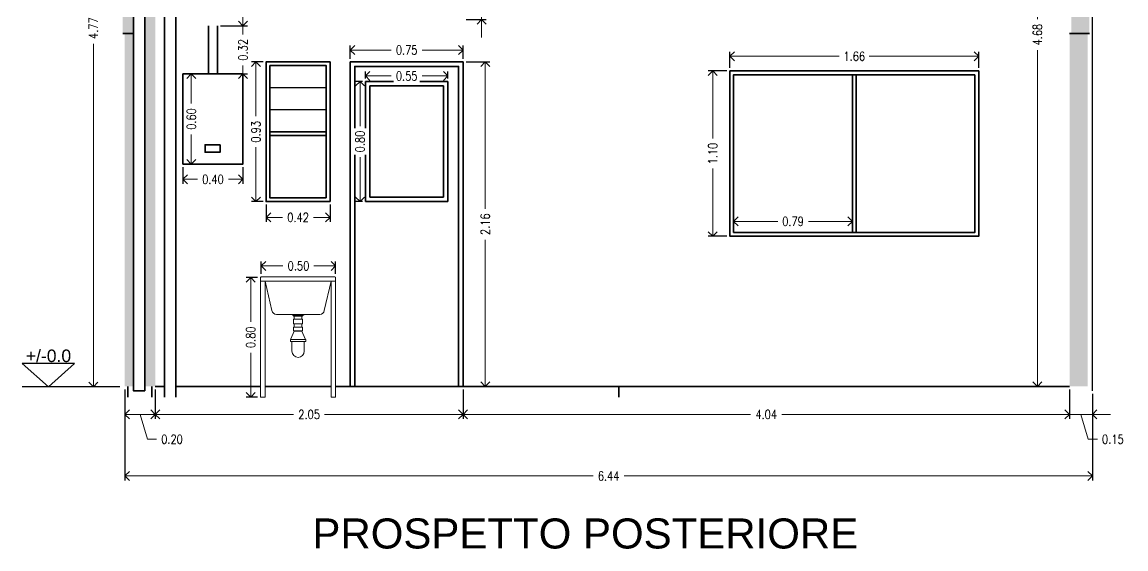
# Model space of a CAD drawing. Header units: inches. Extents: x -102.5 to -49.9, y 36.2 to 69.9.
# Drawn here: x -76.39 to -69.05, y 36.16 to 39.67 of the extents above; entities that cross this region are included whole.
import ezdxf

# ---------------------------------------------------------------- set-up
doc = ezdxf.new("R2010")
doc.units = ezdxf.units.IN
doc.header["$MEASUREMENT"] = 0
doc.layers.get('DEFPOINTS').update_dxf_attribs({"color": 210})
for name, color, linetype, lineweight in [('A-ANNO-DIMS', 3, 'Continuous', 18), ('A-ELEV-MBE1', 7, 'Continuous', 35), ('A-ELEV-MBE2', 4, 'Continuous', 25), ('A-ELEV-PATT', 8, 'Continuous', 18), ('A-FURN', 8, 'Continuous', 18), ('arredi', 7, 'Continuous', 20)]:
    doc.layers.add(name, color=color, linetype=linetype, lineweight=lineweight)
doc.styles.add('E-ROMANS', font='romans.shx', dxfattribs={"width": 0.8})
doc.styles.get("Standard").update_dxf_attribs({"font": 'Arial.ttf'})
doc.dimstyles.new('Fabio1', dxfattribs={"dimscale": 0.001, "dimtxt": 60, "dimasz": 60, "dimexe": 30, "dimexo": 20, "dimgap": 30, "dimtad": 0, "dimzin": 0, "dimdsep": 46, "dimtxsty": 'E-ROMANS', "dimblk": 'OPEN90', "dimcen": 90, "dimclrd": 3, "dimclre": 3, "dimclrt": 3, "dimadec": 0, "dimazin": 0, "dimtfac": 1, "dimtmove": 1, "dimatfit": 3, "dimldrblk": 'OPEN90', "dimfxl": 1, "dimtfill": 1, "dimtolj": 1, "dimtzin": 0, "dimlwd": -1, "dimarcsym": 0})

# ---------------------------------------------------------------- blocks, each defined once
blk = doc.blocks.new('_Open90')
at = {"color": 0, "linetype": 'ByBlock', "lineweight": -2}
for p, q in [((0, 0), (-1, 0)), ((-0.5, 0.5), (0, 0)), ((0, 0), (-0.5, -0.5))]:
    blk.add_line(p, q, dxfattribs=at)
blk = doc.blocks.new('*D1347')
at = {"layer": 'A-ANNO-DIMS', "color": 3, "lineweight": -2, "transparency": 16777216}
for p, q in [((-74.2103, 39.4253), (-74.2103, 39.514)), ((-73.4603, 39.4253), (-73.4603, 39.514))]:
    blk.add_line(p, q, dxfattribs=at)
at = {"layer": 'A-ANNO-DIMS', "color": 3, "transparency": 16777216}
for p, q in [((-74.1503, 39.484), (-73.9384, 39.484)), ((-73.5203, 39.484), (-73.7322, 39.484))]:
    blk.add_line(p, q, dxfattribs=at)
at = {"layer": 'DEFPOINTS', "color": 0, "transparency": 16777216}
for p in [(-73.4603, 39.484), (-74.2103, 39.4053), (-73.4603, 39.4053)]:
    blk.add_point(p, dxfattribs=at)
at = {"layer": 'A-ANNO-DIMS', "color": 3, "transparency": 16777216, "xscale": 0.06, "yscale": 0.06, "zscale": 0.06, "rotation": 180}
blk.add_blockref('_Open90', (-74.2103, 39.484), dxfattribs=at)
at = {"layer": 'A-ANNO-DIMS', "color": 3, "transparency": 16777216, "xscale": 0.06, "yscale": 0.06, "zscale": 0.06}
blk.add_blockref('_Open90', (-73.4603, 39.484), dxfattribs=at)
at = {"layer": 'A-ANNO-DIMS', "color": 3, "transparency": 16777216, "insert": (-73.8353, 39.484), "char_height": 0.06, "attachment_point": 5, "style": 'E-ROMANS', "bg_fill": 3, "box_fill_scale": 1.25, "bg_fill_color": 256, "bg_fill_true_color": 13158600, "bg_fill_transparency": 0}
blk.add_mtext('\\A1;0.75', dxfattribs=at)
blk = doc.blocks.new('*D1348')
at = {"layer": 'A-ANNO-DIMS', "color": 3, "lineweight": -2, "transparency": 16777216}
for p, q in [((-73.4403, 39.4053), (-73.2828, 39.4053)), ((-73.4403, 37.2453), (-73.2828, 37.2453))]:
    blk.add_line(p, q, dxfattribs=at)
at = {"layer": 'A-ANNO-DIMS', "color": 3, "transparency": 16777216}
for p, q in [((-73.3128, 39.3453), (-73.3128, 38.4285)), ((-73.3128, 37.3053), (-73.3128, 38.2222))]:
    blk.add_line(p, q, dxfattribs=at)
at = {"layer": 'DEFPOINTS', "color": 0, "transparency": 16777216}
for p in [(-73.4603, 39.4053), (-73.4603, 37.2453), (-73.3128, 37.2453)]:
    blk.add_point(p, dxfattribs=at)
at = {"layer": 'A-ANNO-DIMS', "color": 3, "transparency": 16777216, "xscale": 0.06, "yscale": 0.06, "zscale": 0.06}
for p, rotation in [((-73.3128, 39.4053), 90), ((-73.3128, 37.2453), 270)]:
    blk.add_blockref('_Open90', p, dxfattribs=dict(at, rotation=rotation))
at = {"layer": 'A-ANNO-DIMS', "color": 3, "transparency": 16777216, "insert": (-73.3128, 38.3253), "char_height": 0.06, "attachment_point": 5, "rotation": 90, "style": 'E-ROMANS', "bg_fill": 3, "box_fill_scale": 1.25, "bg_fill_color": 256, "bg_fill_true_color": 13158600, "bg_fill_transparency": 0}
blk.add_mtext('\\A1;2.16', dxfattribs=at)
blk = doc.blocks.new('*D1349')
at = {"layer": 'A-ANNO-DIMS', "color": 3, "lineweight": -2, "transparency": 16777216}
for p, q in [((-74.1103, 39.2953), (-74.1103, 39.3418)), ((-73.5603, 39.2953), (-73.5603, 39.3418))]:
    blk.add_line(p, q, dxfattribs=at)
at = {"layer": 'A-ANNO-DIMS', "color": 3, "transparency": 16777216}
for p, q in [((-74.0503, 39.3118), (-73.9384, 39.3118)), ((-73.6203, 39.3118), (-73.7322, 39.3118))]:
    blk.add_line(p, q, dxfattribs=at)
at = {"layer": 'DEFPOINTS', "color": 0, "transparency": 16777216}
for p in [(-73.5603, 39.3118), (-74.1103, 39.2753), (-73.5603, 39.2753)]:
    blk.add_point(p, dxfattribs=at)
at = {"layer": 'A-ANNO-DIMS', "color": 3, "transparency": 16777216, "xscale": 0.06, "yscale": 0.06, "zscale": 0.06, "rotation": 180}
blk.add_blockref('_Open90', (-74.1103, 39.3118), dxfattribs=at)
at = {"layer": 'A-ANNO-DIMS', "color": 3, "transparency": 16777216, "xscale": 0.06, "yscale": 0.06, "zscale": 0.06}
blk.add_blockref('_Open90', (-73.5603, 39.3118), dxfattribs=at)
at = {"layer": 'A-ANNO-DIMS', "color": 3, "transparency": 16777216, "insert": (-73.8353, 39.3118), "char_height": 0.06, "attachment_point": 5, "style": 'E-ROMANS', "bg_fill": 3, "box_fill_scale": 1.25, "bg_fill_color": 256, "bg_fill_true_color": 13158600, "bg_fill_transparency": 0}
blk.add_mtext('\\A1;0.55', dxfattribs=at)
blk = doc.blocks.new('*D1335')
at = {"layer": 'A-ANNO-DIMS', "color": 3, "lineweight": -2, "transparency": 16777216}
for p, q in [((-74.1303, 39.2753), (-74.1757, 39.2753)), ((-74.1303, 38.4753), (-74.1757, 38.4753))]:
    blk.add_line(p, q, dxfattribs=at)
at = {"layer": 'A-ANNO-DIMS', "color": 3, "transparency": 16777216}
for p, q in [((-74.1457, 39.2153), (-74.1457, 38.9785)), ((-74.1457, 38.5353), (-74.1457, 38.7722))]:
    blk.add_line(p, q, dxfattribs=at)
at = {"layer": 'DEFPOINTS', "color": 0, "transparency": 16777216}
for p in [(-74.1103, 39.2753), (-74.1457, 38.4753), (-74.1103, 38.4753)]:
    blk.add_point(p, dxfattribs=at)
at = {"layer": 'A-ANNO-DIMS', "color": 3, "transparency": 16777216, "xscale": 0.06, "yscale": 0.06, "zscale": 0.06}
for p, rotation in [((-74.1457, 39.2753), 90), ((-74.1457, 38.4753), 270)]:
    blk.add_blockref('_Open90', p, dxfattribs=dict(at, rotation=rotation))
at = {"layer": 'A-ANNO-DIMS', "color": 3, "transparency": 16777216, "insert": (-74.1457, 38.8753), "char_height": 0.06, "attachment_point": 5, "rotation": 90, "style": 'E-ROMANS', "bg_fill": 3, "box_fill_scale": 1.25, "bg_fill_color": 256, "bg_fill_true_color": 13158600, "bg_fill_transparency": 0}
blk.add_mtext('\\A1;0.80', dxfattribs=at)
blk = doc.blocks.new('*D1336')
at = {"layer": 'A-ANNO-DIMS', "color": 3, "lineweight": -2, "transparency": 16777216}
for p, q in [((-74.7903, 39.4053), (-74.869, 39.4053)), ((-74.7903, 38.4753), (-74.869, 38.4753))]:
    blk.add_line(p, q, dxfattribs=at)
at = {"layer": 'A-ANNO-DIMS', "color": 3, "transparency": 16777216}
for p, q in [((-74.839, 39.3453), (-74.839, 39.0435)), ((-74.839, 38.5353), (-74.839, 38.8372))]:
    blk.add_line(p, q, dxfattribs=at)
at = {"layer": 'DEFPOINTS', "color": 0, "transparency": 16777216}
for p in [(-74.7703, 39.4053), (-74.839, 38.4753), (-74.7703, 38.4753)]:
    blk.add_point(p, dxfattribs=at)
at = {"layer": 'A-ANNO-DIMS', "color": 3, "transparency": 16777216, "xscale": 0.06, "yscale": 0.06, "zscale": 0.06}
for p, rotation in [((-74.839, 39.4053), 90), ((-74.839, 38.4753), 270)]:
    blk.add_blockref('_Open90', p, dxfattribs=dict(at, rotation=rotation))
at = {"layer": 'A-ANNO-DIMS', "color": 3, "transparency": 16777216, "insert": (-74.839, 38.9403), "char_height": 0.06, "attachment_point": 5, "rotation": 90, "style": 'E-ROMANS', "bg_fill": 3, "box_fill_scale": 1.25, "bg_fill_color": 256, "bg_fill_true_color": 13158600, "bg_fill_transparency": 0}
blk.add_mtext('\\A1;0.93', dxfattribs=at)
blk = doc.blocks.new('*D1337')
at = {"layer": 'A-ANNO-DIMS', "color": 3, "lineweight": -2, "transparency": 16777216}
for p, q in [((-74.7703, 38.4553), (-74.7703, 38.3402)), ((-74.3453, 38.4553), (-74.3453, 38.3402))]:
    blk.add_line(p, q, dxfattribs=at)
at = {"layer": 'A-ANNO-DIMS', "color": 3, "transparency": 16777216}
for p, q in [((-74.7103, 38.3702), (-74.6609, 38.3702)), ((-74.4053, 38.3702), (-74.4547, 38.3702))]:
    blk.add_line(p, q, dxfattribs=at)
at = {"layer": 'DEFPOINTS', "color": 0, "transparency": 16777216}
for p in [(-74.7703, 38.4753), (-74.3453, 38.4753), (-74.3453, 38.3702)]:
    blk.add_point(p, dxfattribs=at)
at = {"layer": 'A-ANNO-DIMS', "color": 3, "transparency": 16777216, "xscale": 0.06, "yscale": 0.06, "zscale": 0.06, "rotation": 180}
blk.add_blockref('_Open90', (-74.7703, 38.3702), dxfattribs=at)
at = {"layer": 'A-ANNO-DIMS', "color": 3, "transparency": 16777216, "xscale": 0.06, "yscale": 0.06, "zscale": 0.06}
blk.add_blockref('_Open90', (-74.3453, 38.3702), dxfattribs=at)
at = {"layer": 'A-ANNO-DIMS', "color": 3, "transparency": 16777216, "insert": (-74.5578, 38.3702), "char_height": 0.06, "attachment_point": 5, "style": 'E-ROMANS', "bg_fill": 3, "box_fill_scale": 1.25, "bg_fill_color": 256, "bg_fill_true_color": 13158600, "bg_fill_transparency": 0}
blk.add_mtext('\\A1;0.42', dxfattribs=at)
blk = doc.blocks.new('*D1338')
at = {"layer": 'A-ANNO-DIMS', "color": 3, "lineweight": -2, "transparency": 16777216}
for p, q in [((-74.8028, 37.9953), (-74.8028, 38.0782)), ((-74.3078, 37.9953), (-74.3078, 38.0782))]:
    blk.add_line(p, q, dxfattribs=at)
at = {"layer": 'A-ANNO-DIMS', "color": 3, "transparency": 16777216}
for p, q in [((-74.7428, 38.0482), (-74.6584, 38.0482)), ((-74.3678, 38.0482), (-74.4522, 38.0482))]:
    blk.add_line(p, q, dxfattribs=at)
at = {"layer": 'DEFPOINTS', "color": 0, "transparency": 16777216}
for p in [(-74.3078, 38.0482), (-74.8028, 37.9753), (-74.3078, 37.9753)]:
    blk.add_point(p, dxfattribs=at)
at = {"layer": 'A-ANNO-DIMS', "color": 3, "transparency": 16777216, "xscale": 0.06, "yscale": 0.06, "zscale": 0.06, "rotation": 180}
blk.add_blockref('_Open90', (-74.8028, 38.0482), dxfattribs=at)
at = {"layer": 'A-ANNO-DIMS', "color": 3, "transparency": 16777216, "xscale": 0.06, "yscale": 0.06, "zscale": 0.06}
blk.add_blockref('_Open90', (-74.3078, 38.0482), dxfattribs=at)
at = {"layer": 'A-ANNO-DIMS', "color": 3, "transparency": 16777216, "insert": (-74.5553, 38.0482), "char_height": 0.06, "attachment_point": 5, "style": 'E-ROMANS', "bg_fill": 3, "box_fill_scale": 1.25, "bg_fill_color": 256, "bg_fill_true_color": 13158600, "bg_fill_transparency": 0}
blk.add_mtext('\\A1;0.50', dxfattribs=at)
blk = doc.blocks.new('*D1339')
at = {"layer": 'A-ANNO-DIMS', "color": 3, "lineweight": -2, "transparency": 16777216}
for p, q in [((-74.8278, 37.9703), (-74.9032, 37.9703)), ((-74.8278, 37.1753), (-74.9032, 37.1753))]:
    blk.add_line(p, q, dxfattribs=at)
at = {"layer": 'A-ANNO-DIMS', "color": 3, "transparency": 16777216}
for p, q in [((-74.8732, 37.9103), (-74.8732, 37.676)), ((-74.8732, 37.2353), (-74.8732, 37.4697))]:
    blk.add_line(p, q, dxfattribs=at)
at = {"layer": 'DEFPOINTS', "color": 0, "transparency": 16777216}
for p in [(-74.8078, 37.9703), (-74.8732, 37.1753), (-74.8078, 37.1753)]:
    blk.add_point(p, dxfattribs=at)
at = {"layer": 'A-ANNO-DIMS', "color": 3, "transparency": 16777216, "xscale": 0.06, "yscale": 0.06, "zscale": 0.06}
for p, rotation in [((-74.8732, 37.9703), 90), ((-74.8732, 37.1753), 270)]:
    blk.add_blockref('_Open90', p, dxfattribs=dict(at, rotation=rotation))
at = {"layer": 'A-ANNO-DIMS', "color": 3, "transparency": 16777216, "insert": (-74.8732, 37.5728), "char_height": 0.06, "attachment_point": 5, "rotation": 90, "style": 'E-ROMANS', "bg_fill": 3, "box_fill_scale": 1.25, "bg_fill_color": 256, "bg_fill_true_color": 13158600, "bg_fill_transparency": 0}
blk.add_mtext('\\A1;0.80', dxfattribs=at)
blk = doc.blocks.new('*D1340')
at = {"layer": 'A-ANNO-DIMS', "color": 3, "lineweight": -2, "transparency": 16777216}
for p, q in [((-75.3245, 38.7053), (-75.3245, 38.5939)), ((-74.9245, 38.7053), (-74.9245, 38.5939))]:
    blk.add_line(p, q, dxfattribs=at)
at = {"layer": 'A-ANNO-DIMS', "color": 3, "transparency": 16777216}
for p, q in [((-75.2645, 38.6239), (-75.2276, 38.6239)), ((-74.9845, 38.6239), (-75.0213, 38.6239))]:
    blk.add_line(p, q, dxfattribs=at)
at = {"layer": 'DEFPOINTS', "color": 0, "transparency": 16777216}
for p in [(-75.3245, 38.7253), (-74.9245, 38.7253), (-74.9245, 38.6239)]:
    blk.add_point(p, dxfattribs=at)
at = {"layer": 'A-ANNO-DIMS', "color": 3, "transparency": 16777216, "xscale": 0.06, "yscale": 0.06, "zscale": 0.06, "rotation": 180}
blk.add_blockref('_Open90', (-75.3245, 38.6239), dxfattribs=at)
at = {"layer": 'A-ANNO-DIMS', "color": 3, "transparency": 16777216, "xscale": 0.06, "yscale": 0.06, "zscale": 0.06}
blk.add_blockref('_Open90', (-74.9245, 38.6239), dxfattribs=at)
at = {"layer": 'A-ANNO-DIMS', "color": 3, "transparency": 16777216, "insert": (-75.1245, 38.6239), "char_height": 0.06, "attachment_point": 5, "style": 'E-ROMANS', "bg_fill": 3, "box_fill_scale": 1.25, "bg_fill_color": 256, "bg_fill_true_color": 13158600, "bg_fill_transparency": 0}
blk.add_mtext('\\A1;0.40', dxfattribs=at)
blk = doc.blocks.new('*D1341')
at = {"layer": 'A-ANNO-DIMS', "color": 3, "lineweight": -2, "transparency": 16777216}
for p, q in [((-75.3045, 39.3253), (-75.2387, 39.3253)), ((-75.3045, 38.7253), (-75.2387, 38.7253))]:
    blk.add_line(p, q, dxfattribs=at)
at = {"layer": 'A-ANNO-DIMS', "color": 3, "transparency": 16777216}
for p, q in [((-75.2687, 39.2653), (-75.2687, 39.1285)), ((-75.2687, 38.7853), (-75.2687, 38.9222))]:
    blk.add_line(p, q, dxfattribs=at)
at = {"layer": 'DEFPOINTS', "color": 0, "transparency": 16777216}
for p in [(-75.3245, 39.3253), (-75.3245, 38.7253), (-75.2687, 38.7253)]:
    blk.add_point(p, dxfattribs=at)
at = {"layer": 'A-ANNO-DIMS', "color": 3, "transparency": 16777216, "xscale": 0.06, "yscale": 0.06, "zscale": 0.06}
for p, rotation in [((-75.2687, 39.3253), 90), ((-75.2687, 38.7253), 270)]:
    blk.add_blockref('_Open90', p, dxfattribs=dict(at, rotation=rotation))
at = {"layer": 'A-ANNO-DIMS', "color": 3, "transparency": 16777216, "insert": (-75.2687, 39.0253), "char_height": 0.06, "attachment_point": 5, "rotation": 90, "style": 'E-ROMANS', "bg_fill": 3, "box_fill_scale": 1.25, "bg_fill_color": 256, "bg_fill_true_color": 13158600, "bg_fill_transparency": 0}
blk.add_mtext('\\A1;0.60', dxfattribs=at)
blk = doc.blocks.new('*D1328')
at = {"layer": 'A-ANNO-DIMS', "color": 3, "transparency": 16777216}
for p, q in [((-74.9245, 39.7053), (-74.9245, 39.7653)), ((-74.9245, 39.6453), (-74.9245, 39.5885)), ((-74.9245, 39.3253), (-74.9245, 39.3822)), ((-74.9245, 39.2653), (-74.9245, 39.2053))]:
    blk.add_line(p, q, dxfattribs=at)
at = {"layer": 'A-ANNO-DIMS', "color": 3, "lineweight": -2, "transparency": 16777216}
for p, q in [((-75.0745, 39.6453), (-74.8945, 39.6453)), ((-75.0745, 39.3253), (-74.8945, 39.3253))]:
    blk.add_line(p, q, dxfattribs=at)
at = {"layer": 'DEFPOINTS', "color": 0, "transparency": 16777216}
for p in [(-75.0945, 39.6453), (-75.0945, 39.3253), (-74.9245, 39.3253)]:
    blk.add_point(p, dxfattribs=at)
at = {"layer": 'A-ANNO-DIMS', "color": 3, "transparency": 16777216, "xscale": 0.06, "yscale": 0.06, "zscale": 0.06}
for p, rotation in [((-74.9245, 39.6453), 270), ((-74.9245, 39.3253), 90)]:
    blk.add_blockref('_Open90', p, dxfattribs=dict(at, rotation=rotation))
at = {"layer": 'A-ANNO-DIMS', "color": 3, "transparency": 16777216, "insert": (-74.9245, 39.4853), "char_height": 0.06, "attachment_point": 5, "rotation": 90, "style": 'E-ROMANS', "bg_fill": 3, "box_fill_scale": 1.25, "bg_fill_color": 256, "bg_fill_true_color": 13158600, "bg_fill_transparency": 0}
blk.add_mtext('\\A1;0.32', dxfattribs=at)
blk = doc.blocks.new('*D1330')
at = {"layer": 'A-ANNO-DIMS', "color": 3, "transparency": 16777216}
for p, q in [((-73.3372, 39.9053), (-73.3372, 39.9653)), ((-73.3372, 39.8453), (-73.3372, 39.6869)), ((-73.3372, 39.8453), (-73.3372, 39.6869)), ((-73.3372, 39.7661), (-73.1722, 39.8156)), ((-73.1722, 39.8156), (-73.1722, 39.8756)), ((-73.3372, 39.6269), (-73.3372, 39.5669))]:
    blk.add_line(p, q, dxfattribs=at)
at = {"layer": 'A-ANNO-DIMS', "color": 3, "lineweight": -2, "transparency": 16777216}
for p, q in [((-73.4403, 39.8453), (-73.3072, 39.8453)), ((-73.4403, 39.6869), (-73.3072, 39.6869))]:
    blk.add_line(p, q, dxfattribs=at)
at = {"layer": 'DEFPOINTS', "color": 0, "transparency": 16777216}
for p in [(-73.4603, 39.8453), (-73.4603, 39.6869), (-73.3372, 39.6869)]:
    blk.add_point(p, dxfattribs=at)
at = {"layer": 'A-ANNO-DIMS', "color": 3, "transparency": 16777216, "xscale": 0.06, "yscale": 0.06, "zscale": 0.06}
for p, rotation in [((-73.3372, 39.8453), 270), ((-73.3372, 39.6869), 90)]:
    blk.add_blockref('_Open90', p, dxfattribs=dict(at, rotation=rotation))
at = {"layer": 'A-ANNO-DIMS', "color": 3, "transparency": 16777216, "insert": (-73.1722, 39.9788), "char_height": 0.06, "attachment_point": 5, "rotation": 90, "style": 'E-ROMANS', "bg_fill": 3, "box_fill_scale": 1.25, "bg_fill_color": 256, "bg_fill_true_color": 13158600, "bg_fill_transparency": 0}
blk.add_mtext('\\A1;0.16', dxfattribs=at)
blk = doc.blocks.new('*D1331')
at = {"layer": 'A-ANNO-DIMS', "color": 3, "lineweight": -2, "transparency": 16777216}
for p, q in [((-71.6844, 39.3653), (-71.6844, 39.4729)), ((-70.0283, 39.3653), (-70.0283, 39.4729))]:
    blk.add_line(p, q, dxfattribs=at)
at = {"layer": 'A-ANNO-DIMS', "color": 3, "transparency": 16777216}
for p, q in [((-71.6244, 39.4429), (-70.9561, 39.4429)), ((-70.0883, 39.4429), (-70.7567, 39.4429))]:
    blk.add_line(p, q, dxfattribs=at)
at = {"layer": 'DEFPOINTS', "color": 0, "transparency": 16777216}
for p in [(-70.0283, 39.4429), (-71.6844, 39.3453), (-70.0283, 39.3453)]:
    blk.add_point(p, dxfattribs=at)
at = {"layer": 'A-ANNO-DIMS', "color": 3, "transparency": 16777216, "xscale": 0.06, "yscale": 0.06, "zscale": 0.06, "rotation": 180}
blk.add_blockref('_Open90', (-71.6844, 39.4429), dxfattribs=at)
at = {"layer": 'A-ANNO-DIMS', "color": 3, "transparency": 16777216, "xscale": 0.06, "yscale": 0.06, "zscale": 0.06}
blk.add_blockref('_Open90', (-70.0283, 39.4429), dxfattribs=at)
at = {"layer": 'A-ANNO-DIMS', "color": 3, "transparency": 16777216, "insert": (-70.8564, 39.4429), "char_height": 0.06, "attachment_point": 5, "style": 'E-ROMANS', "bg_fill": 3, "box_fill_scale": 1.25, "bg_fill_color": 256, "bg_fill_true_color": 13158600, "bg_fill_transparency": 0}
blk.add_mtext('\\A1;1.66', dxfattribs=at)
blk = doc.blocks.new('*D1332')
at = {"layer": 'A-ANNO-DIMS', "color": 3, "lineweight": -2, "transparency": 16777216}
for p, q in [((-71.7044, 39.3453), (-71.8279, 39.3453)), ((-71.7044, 38.2453), (-71.8279, 38.2453))]:
    blk.add_line(p, q, dxfattribs=at)
at = {"layer": 'A-ANNO-DIMS', "color": 3, "transparency": 16777216}
for p, q in [((-71.7979, 39.2853), (-71.7979, 38.895)), ((-71.7979, 38.3053), (-71.7979, 38.6956))]:
    blk.add_line(p, q, dxfattribs=at)
at = {"layer": 'DEFPOINTS', "color": 0, "transparency": 16777216}
for p in [(-71.6844, 39.3453), (-71.7979, 38.2453), (-71.6844, 38.2453)]:
    blk.add_point(p, dxfattribs=at)
at = {"layer": 'A-ANNO-DIMS', "color": 3, "transparency": 16777216, "xscale": 0.06, "yscale": 0.06, "zscale": 0.06}
for p, rotation in [((-71.7979, 39.3453), 90), ((-71.7979, 38.2453), 270)]:
    blk.add_blockref('_Open90', p, dxfattribs=dict(at, rotation=rotation))
at = {"layer": 'A-ANNO-DIMS', "color": 3, "transparency": 16777216, "insert": (-71.7979, 38.7953), "char_height": 0.06, "attachment_point": 5, "rotation": 90, "style": 'E-ROMANS', "bg_fill": 3, "box_fill_scale": 1.25, "bg_fill_color": 256, "bg_fill_true_color": 13158600, "bg_fill_transparency": 0}
blk.add_mtext('\\A1;1.10', dxfattribs=at)
blk = doc.blocks.new('*D1333')
at = {"layer": 'A-ANNO-DIMS', "color": 3, "lineweight": -2, "transparency": 16777216}
for p, q in [((-71.6594, 38.2903), (-71.6594, 38.374)), ((-70.869, 38.2903), (-70.869, 38.374))]:
    blk.add_line(p, q, dxfattribs=at)
at = {"layer": 'A-ANNO-DIMS', "color": 3, "transparency": 16777216}
for p, q in [((-71.5994, 38.344), (-71.3662, 38.344)), ((-70.929, 38.344), (-71.1622, 38.344))]:
    blk.add_line(p, q, dxfattribs=at)
at = {"layer": 'DEFPOINTS', "color": 0, "transparency": 16777216}
for p in [(-70.869, 38.344), (-71.6594, 38.2703), (-70.869, 38.2703)]:
    blk.add_point(p, dxfattribs=at)
at = {"layer": 'A-ANNO-DIMS', "color": 3, "transparency": 16777216, "xscale": 0.06, "yscale": 0.06, "zscale": 0.06, "rotation": 180}
blk.add_blockref('_Open90', (-71.6594, 38.344), dxfattribs=at)
at = {"layer": 'A-ANNO-DIMS', "color": 3, "transparency": 16777216, "xscale": 0.06, "yscale": 0.06, "zscale": 0.06}
blk.add_blockref('_Open90', (-70.869, 38.344), dxfattribs=at)
at = {"layer": 'A-ANNO-DIMS', "color": 3, "transparency": 16777216, "insert": (-71.2642, 38.344), "char_height": 0.06, "attachment_point": 5, "style": 'E-ROMANS', "bg_fill": 3, "box_fill_scale": 1.25, "bg_fill_color": 256, "bg_fill_true_color": 13158600, "bg_fill_transparency": 0}
blk.add_mtext('\\A1;0.79', dxfattribs=at)
blk = doc.blocks.new('*D1322')
at = {"layer": 'A-ANNO-DIMS', "color": 3, "lineweight": -2, "transparency": 16777216}
for p, q in [((-69.4431, 41.9284), (-69.6674, 41.9284)), ((-69.4446, 37.2453), (-69.6674, 37.2453))]:
    blk.add_line(p, q, dxfattribs=at)
at = {"layer": 'A-ANNO-DIMS', "color": 3, "transparency": 16777216}
for p, q in [((-69.6374, 41.8684), (-69.6374, 39.69)), ((-69.6374, 37.3053), (-69.6374, 39.4837))]:
    blk.add_line(p, q, dxfattribs=at)
at = {"layer": 'DEFPOINTS', "color": 0, "transparency": 16777216}
for p in [(-69.4231, 41.9284), (-69.6374, 37.2453), (-69.4246, 37.2453)]:
    blk.add_point(p, dxfattribs=at)
at = {"layer": 'A-ANNO-DIMS', "color": 3, "transparency": 16777216, "xscale": 0.06, "yscale": 0.06, "zscale": 0.06}
for p, rotation in [((-69.6374, 41.9284), 90), ((-69.6374, 37.2453), 270)]:
    blk.add_blockref('_Open90', p, dxfattribs=dict(at, rotation=rotation))
at = {"layer": 'A-ANNO-DIMS', "color": 3, "transparency": 16777216, "insert": (-69.6374, 39.5869), "char_height": 0.06, "attachment_point": 5, "rotation": 90, "style": 'E-ROMANS', "bg_fill": 3, "box_fill_scale": 1.25, "bg_fill_color": 256, "bg_fill_true_color": 13158600, "bg_fill_transparency": 0}
blk.add_mtext('\\A1;4.68', dxfattribs=at)
blk = doc.blocks.new('*D1323')
at = {"layer": 'A-ANNO-DIMS', "color": 3, "lineweight": -2, "transparency": 16777216}
for p, q in [((-73.4603, 37.2253), (-73.4603, 37.0293)), ((-69.4246, 37.2253), (-69.4246, 37.0293))]:
    blk.add_line(p, q, dxfattribs=at)
at = {"layer": 'A-ANNO-DIMS', "color": 3, "transparency": 16777216}
for p, q in [((-73.4003, 37.0593), (-71.5468, 37.0593)), ((-69.4846, 37.0593), (-71.3382, 37.0593))]:
    blk.add_line(p, q, dxfattribs=at)
at = {"layer": 'DEFPOINTS', "color": 0, "transparency": 16777216}
for p in [(-73.4603, 37.2453), (-69.4246, 37.2453), (-73.4603, 37.0593)]:
    blk.add_point(p, dxfattribs=at)
at = {"layer": 'A-ANNO-DIMS', "color": 3, "transparency": 16777216, "xscale": 0.06, "yscale": 0.06, "zscale": 0.06, "rotation": 180}
blk.add_blockref('_Open90', (-73.4603, 37.0593), dxfattribs=at)
at = {"layer": 'A-ANNO-DIMS', "color": 3, "transparency": 16777216, "xscale": 0.06, "yscale": 0.06, "zscale": 0.06}
blk.add_blockref('_Open90', (-69.4246, 37.0593), dxfattribs=at)
at = {"layer": 'A-ANNO-DIMS', "color": 3, "transparency": 16777216, "insert": (-71.4425, 37.0593), "char_height": 0.06, "attachment_point": 5, "style": 'E-ROMANS', "bg_fill": 3, "box_fill_scale": 1.25, "bg_fill_color": 256, "bg_fill_true_color": 13158600, "bg_fill_transparency": 0}
blk.add_mtext('\\A1;4.04', dxfattribs=at)
blk = doc.blocks.new('*D1324')
at = {"layer": 'A-ANNO-DIMS', "color": 3, "lineweight": -2, "transparency": 16777216}
for p, q in [((-75.5083, 37.2253), (-75.5083, 37.0293)), ((-73.4603, 37.2253), (-73.4603, 37.0293))]:
    blk.add_line(p, q, dxfattribs=at)
at = {"layer": 'A-ANNO-DIMS', "color": 3, "transparency": 16777216}
for p, q in [((-75.4483, 37.0593), (-74.5874, 37.0593)), ((-73.5203, 37.0593), (-74.3812, 37.0593))]:
    blk.add_line(p, q, dxfattribs=at)
at = {"layer": 'DEFPOINTS', "color": 0, "transparency": 16777216}
for p in [(-75.5083, 37.2453), (-73.4603, 37.2453), (-75.5083, 37.0593)]:
    blk.add_point(p, dxfattribs=at)
at = {"layer": 'A-ANNO-DIMS', "color": 3, "transparency": 16777216, "xscale": 0.06, "yscale": 0.06, "zscale": 0.06, "rotation": 180}
blk.add_blockref('_Open90', (-75.5083, 37.0593), dxfattribs=at)
at = {"layer": 'A-ANNO-DIMS', "color": 3, "transparency": 16777216, "xscale": 0.06, "yscale": 0.06, "zscale": 0.06}
blk.add_blockref('_Open90', (-73.4603, 37.0593), dxfattribs=at)
at = {"layer": 'A-ANNO-DIMS', "color": 3, "transparency": 16777216, "insert": (-74.4843, 37.0593), "char_height": 0.06, "attachment_point": 5, "style": 'E-ROMANS', "bg_fill": 3, "box_fill_scale": 1.25, "bg_fill_color": 256, "bg_fill_true_color": 13158600, "bg_fill_transparency": 0}
blk.add_mtext('\\A1;2.05', dxfattribs=at)
blk = doc.blocks.new('*D1325')
at = {"layer": 'A-ANNO-DIMS', "color": 3, "lineweight": -2, "transparency": 16777216}
for p, q in [((-75.7106, 37.2253), (-75.7106, 37.0293)), ((-75.5083, 37.2253), (-75.5083, 37.0293))]:
    blk.add_line(p, q, dxfattribs=at)
at = {"layer": 'A-ANNO-DIMS', "color": 3, "transparency": 16777216}
for p, q in [((-75.5683, 37.0593), (-75.6506, 37.0593)), ((-75.6094, 37.0593), (-75.5599, 36.8943)), ((-75.5599, 36.8943), (-75.4999, 36.8943))]:
    blk.add_line(p, q, dxfattribs=at)
at = {"layer": 'DEFPOINTS', "color": 0, "transparency": 16777216}
for p in [(-75.7106, 37.2453), (-75.5083, 37.2453), (-75.7106, 37.0593)]:
    blk.add_point(p, dxfattribs=at)
at = {"layer": 'A-ANNO-DIMS', "color": 3, "transparency": 16777216, "xscale": 0.06, "yscale": 0.06, "zscale": 0.06, "rotation": 180}
blk.add_blockref('_Open90', (-75.7106, 37.0593), dxfattribs=at)
at = {"layer": 'A-ANNO-DIMS', "color": 3, "transparency": 16777216, "xscale": 0.06, "yscale": 0.06, "zscale": 0.06}
blk.add_blockref('_Open90', (-75.5083, 37.0593), dxfattribs=at)
at = {"layer": 'A-ANNO-DIMS', "color": 3, "transparency": 16777216, "insert": (-75.3968, 36.8943), "char_height": 0.06, "attachment_point": 5, "style": 'E-ROMANS', "bg_fill": 3, "box_fill_scale": 1.25, "bg_fill_color": 256, "bg_fill_true_color": 13158600, "bg_fill_transparency": 0}
blk.add_mtext('\\A1;0.20', dxfattribs=at)
blk = doc.blocks.new('*D1327')
at = {"layer": 'arredi', "color": 3, "lineweight": -2, "transparency": 16777216}
for p, q in [((-69.4246, 37.2253), (-69.4246, 37.0293)), ((-69.2723, 37.1965), (-69.2723, 37.0293))]:
    blk.add_line(p, q, dxfattribs=at)
at = {"layer": 'arredi', "color": 3, "transparency": 16777216}
for p, q in [((-69.4846, 37.0593), (-69.5446, 37.0593)), ((-69.4246, 37.0593), (-69.2723, 37.0593)), ((-69.4246, 37.0593), (-69.2723, 37.0593)), ((-69.3485, 37.0593), (-69.299, 36.8943)), ((-69.2123, 37.0593), (-69.1523, 37.0593)), ((-69.299, 36.8943), (-69.239, 36.8943))]:
    blk.add_line(p, q, dxfattribs=at)
at = {"layer": 'DEFPOINTS', "color": 0, "transparency": 16777216}
for p in [(-69.4246, 37.2453), (-69.2723, 37.2165), (-69.2723, 37.0593)]:
    blk.add_point(p, dxfattribs=at)
at = {"layer": 'arredi', "color": 3, "transparency": 16777216, "xscale": 0.06, "yscale": 0.06, "zscale": 0.06}
blk.add_blockref('_Open90', (-69.4246, 37.0593), dxfattribs=at)
at = {"layer": 'arredi', "color": 3, "transparency": 16777216, "xscale": 0.06, "yscale": 0.06, "zscale": 0.06, "rotation": 180}
blk.add_blockref('_Open90', (-69.2723, 37.0593), dxfattribs=at)
at = {"layer": 'arredi', "color": 3, "transparency": 16777216, "insert": (-69.1358, 36.8943), "char_height": 0.06, "attachment_point": 5, "style": 'E-ROMANS', "bg_fill": 3, "box_fill_scale": 1.25, "bg_fill_color": 256, "bg_fill_true_color": 13158600, "bg_fill_transparency": 0}
blk.add_mtext('\\A1;0.15', dxfattribs=at)
blk = doc.blocks.new('*D1318')
at = {"layer": 'arredi', "color": 3, "lineweight": -2, "transparency": 16777216}
for p, q in [((-75.7106, 37.0393), (-75.7106, 36.6202)), ((-69.2723, 37.0393), (-69.2723, 36.6202))]:
    blk.add_line(p, q, dxfattribs=at)
at = {"layer": 'arredi', "color": 3, "transparency": 16777216}
for p, q in [((-75.6506, 36.6502), (-72.5946, 36.6502)), ((-69.3323, 36.6502), (-72.3883, 36.6502))]:
    blk.add_line(p, q, dxfattribs=at)
at = {"layer": 'DEFPOINTS', "color": 0, "transparency": 16777216}
for p in [(-75.7106, 37.0593), (-69.2723, 37.0593), (-69.2723, 36.6502)]:
    blk.add_point(p, dxfattribs=at)
at = {"layer": 'arredi', "color": 3, "transparency": 16777216, "xscale": 0.06, "yscale": 0.06, "zscale": 0.06, "rotation": 180}
blk.add_blockref('_Open90', (-75.7106, 36.6502), dxfattribs=at)
at = {"layer": 'arredi', "color": 3, "transparency": 16777216, "xscale": 0.06, "yscale": 0.06, "zscale": 0.06}
blk.add_blockref('_Open90', (-69.2723, 36.6502), dxfattribs=at)
at = {"layer": 'arredi', "color": 3, "transparency": 16777216, "insert": (-72.4914, 36.6502), "char_height": 0.06, "attachment_point": 5, "style": 'E-ROMANS', "bg_fill": 3, "box_fill_scale": 1.25, "bg_fill_color": 256, "bg_fill_true_color": 13158600, "bg_fill_transparency": 0}
blk.add_mtext('\\A1;6.44', dxfattribs=at)
blk = doc.blocks.new('*D1319')
at = {"layer": 'arredi', "color": 3, "lineweight": -2, "transparency": 16777216}
for p, q in [((-75.7449, 42.0154), (-75.9498, 42.0154)), ((-75.7449, 37.2436), (-75.9498, 37.2436))]:
    blk.add_line(p, q, dxfattribs=at)
at = {"layer": 'arredi', "color": 3, "transparency": 16777216}
for p, q in [((-75.9198, 41.9554), (-75.9198, 39.7326)), ((-75.9198, 37.3036), (-75.9198, 39.5264))]:
    blk.add_line(p, q, dxfattribs=at)
at = {"layer": 'DEFPOINTS', "color": 0, "transparency": 16777216}
for p in [(-75.7249, 42.0154), (-75.9198, 37.2436), (-75.7249, 37.2436)]:
    blk.add_point(p, dxfattribs=at)
at = {"layer": 'arredi', "color": 3, "transparency": 16777216, "xscale": 0.06, "yscale": 0.06, "zscale": 0.06}
for p, rotation in [((-75.9198, 42.0154), 90), ((-75.9198, 37.2436), 270)]:
    blk.add_blockref('_Open90', p, dxfattribs=dict(at, rotation=rotation))
at = {"layer": 'arredi', "color": 3, "transparency": 16777216, "insert": (-75.9198, 39.6295), "char_height": 0.06, "attachment_point": 5, "rotation": 90, "style": 'E-ROMANS', "bg_fill": 3, "box_fill_scale": 1.25, "bg_fill_color": 256, "bg_fill_true_color": 13158600, "bg_fill_transparency": 0}
blk.add_mtext('\\A1;4.77', dxfattribs=at)

msp = doc.modelspace()

# ---------------------------------------------------------------- hatches: boundary and pattern name
at = {"layer": 'A-ELEV-PATT'}
h = msp.add_hatch(color=252, dxfattribs=at)
h.paths.add_polyline_path([(-75.7124, 39.5953), (-75.6538, 39.5953), (-75.6538, 37.2453), (-75.7124, 37.2453)])
h.paths.add_polyline_path([(-75.5788, 42.0154), (-75.5083, 42.0154), (-75.5083, 39.5953), (-75.5083, 37.2453), (-75.5788, 37.2453)])
h.paths.add_polyline_path([(-75.7244, 42.0154), (-75.6538, 42.0154), (-75.6538, 39.5953), (-75.7244, 39.5953)])
h.paths.add_polyline_path([(-75.3708, 42.2829), (-72.4403, 43.5944), (-69.3023, 42.1657), (-69.3023, 42.0257), (-69.2923, 42.0257), (-69.2923, 42.0154), (-69.4258, 42.0154), (-72.4409, 43.3881), (-75.3708, 42.0769)])
h.paths.add_polyline_path([(-75.5503, 42.1771), (-75.5303, 42.1771), (-75.5303, 42.1971), (-75.5625, 42.1971), (-75.4458, 42.2493), (-75.4458, 42.0434), (-75.5083, 42.0154), (-75.5788, 42.0154), (-75.5788, 42.0733), (-75.5503, 42.0733)])
h = msp.add_hatch(color=252, dxfattribs=at)
h.paths.add_polyline_path([(-69.4123, 42.0154), (-69.2923, 42.0154), (-69.2923, 39.5953), (-69.4123, 39.5953)])
h.paths.add_polyline_path([(-69.4243, 39.5953), (-69.3042, 39.5953), (-69.3042, 37.2453), (-69.4243, 37.2453)])

# ---------------------------------------------------------------- linework, layer by layer
msp.add_lwpolyline([(-76.3947, 37.3991), (-76.2198, 37.2436), (-76.0449, 37.3991)], close=True)
at = {"layer": 'A-ELEV-MBE1'}
for p, q in [((-75.6538, 39.5953), (-75.7244, 39.5953)), ((-69.4243, 39.5953), (-69.2923, 39.5953)), ((-74.2103, 39.4053), (-74.2103, 37.2453)), ((-74.1103, 39.2753), (-73.5603, 39.2753)), ((-74.1103, 39.2753), (-74.1103, 38.4753)), ((-74.0803, 38.5053), (-74.0803, 39.2453)), ((-74.0803, 39.2453), (-73.5903, 39.2453)), ((-73.5903, 39.2453), (-73.5903, 38.5053)), ((-73.5603, 39.2753), (-73.5603, 38.4753)), ((-74.0803, 38.5053), (-73.5903, 38.5053)), ((-74.1103, 38.4753), (-73.5603, 38.4753)), ((-73.4603, 38.3953), (-73.4603, 37.2453)), ((-75.6903, 37.2453), (-75.6903, 37.1753)), ((-75.5303, 37.1753), (-75.5303, 37.2453)), ((-75.4458, 37.2453), (-75.5083, 37.2453)), ((-75.3708, 37.2453), (-74.8078, 37.2453)), ((-74.7778, 37.2453), (-74.3378, 37.2453)), ((-74.3078, 37.2453), (-74.2103, 37.2453)), ((-73.4603, 37.2453), (-74.2103, 37.2453)), ((-73.4603, 37.2453), (-72.3923, 37.2453)), ((-69.4246, 37.2453), (-72.3923, 37.2453))]:
    msp.add_line(p, q, dxfattribs=at)
for points in [[(-75.6538, 42.0733), (-75.6538, 37.2165), (-75.5788, 37.2165), (-75.5788, 42.0733)], [(-75.4458, 37.1753), (-75.4458, 41.9853)], [(-75.3708, 37.1753), (-75.3708, 41.9853)], [(-75.1545, 39.3253), (-75.1545, 39.6453)], [(-75.0945, 39.3253), (-75.0945, 39.6453)], [(-74.2103, 39.4053), (-74.2103, 39.4053), (-73.4603, 39.4053), (-73.4603, 37.3753)], [(-74.1803, 37.2453), (-74.1803, 39.3753), (-73.4903, 39.3753), (-73.4903, 37.2453)], [(-74.9245, 39.3253), (-75.3245, 39.3253), (-75.3245, 38.7253), (-74.9245, 38.7253), (-74.9245, 39.3253)], [(-71.6594, 39.3203), (-70.869, 39.3203), (-70.869, 38.2703), (-70.844, 38.2703), (-70.844, 39.3203)], [(-74.3703, 38.9403), (-74.7453, 38.9403)], [(-74.3703, 38.9153), (-74.7453, 38.9153)], [(-75.0771, 38.8538), (-75.1771, 38.8538), (-75.1771, 38.8038), (-75.0771, 38.8038), (-75.0771, 38.8538)], [(-72.4233, 37.1753), (-72.4233, 37.2453)]]:
    msp.add_lwpolyline(points, dxfattribs=at)
for points in [[(-74.3453, 38.4753), (-74.3453, 39.4053), (-74.7703, 39.4053), (-74.7703, 38.4753)], [(-74.3703, 38.5003), (-74.3703, 39.3803), (-74.7453, 39.3803), (-74.7453, 38.5003)], [(-70.0283, 39.3453), (-70.0283, 38.2453), (-71.6844, 38.2453), (-71.6844, 39.3453)], [(-70.0533, 39.3203), (-70.0533, 38.2703), (-71.6594, 38.2703), (-71.6594, 39.3203)]]:
    msp.add_lwpolyline(points, close=True, dxfattribs=at)
at = {"layer": 'A-ELEV-MBE1', "lineweight": 20}
msp.add_point((-74.2103, 39.2753), dxfattribs=at)
at = {"layer": 'A-ELEV-MBE2'}
msp.add_line((-69.2723, 37.2165), (-69.2723, 42.0257), dxfattribs=at)
for points in [[(-74.3703, 39.2337), (-74.7453, 39.2337)], [(-74.3703, 39.087), (-74.7453, 39.087)]]:
    msp.add_lwpolyline(points, dxfattribs=at)
at = {"layer": 'A-FURN'}
for p, q in [((-74.8078, 37.9703), (-74.8078, 37.1753)), ((-74.8028, 37.9753), (-74.3128, 37.9753)), ((-74.8028, 37.9453), (-74.3128, 37.9453)), ((-74.7778, 37.9453), (-74.732, 37.7504)), ((-74.7778, 37.9453), (-74.7778, 37.1753)), ((-74.3378, 37.9453), (-74.3836, 37.7504)), ((-74.3378, 37.9453), (-74.3378, 37.1753)), ((-74.3078, 37.9703), (-74.3078, 37.9503)), ((-74.3078, 37.9703), (-74.3078, 37.1753)), ((-74.7024, 37.7253), (-74.4132, 37.7253)), ((-74.583, 37.6931), (-74.583, 37.7127)), ((-74.533, 37.6931), (-74.533, 37.7127)), ((-74.583, 37.6396), (-74.583, 37.6627)), ((-74.583, 37.6135), (-74.583, 37.6153)), ((-74.583, 37.6135), (-74.533, 37.6135)), ((-74.533, 37.6396), (-74.533, 37.6627)), ((-74.533, 37.6135), (-74.533, 37.6153)), ((-74.5989, 37.5453), (-74.5989, 37.4801)), ((-74.5171, 37.5453), (-74.5171, 37.4801)), ((-74.8028, 37.1753), (-74.8078, 37.1753)), ((-74.8028, 37.1753), (-74.7778, 37.1753)), ((-74.3128, 37.1753), (-74.3378, 37.1753)), ((-74.3128, 37.1753), (-74.3078, 37.1753))]:
    msp.add_line(p, q, dxfattribs=at)
for points in [[(-74.5954, 37.7253), (-74.5206, 37.7253), (-74.5206, 37.7196), (-74.5954, 37.7196)], [(-74.5886, 37.6931), (-74.5274, 37.6931), (-74.5274, 37.6627), (-74.5886, 37.6627)], [(-74.5886, 37.6396), (-74.5274, 37.6396), (-74.5274, 37.6153), (-74.5886, 37.6153)], [(-74.609, 37.5572), (-74.507, 37.5572), (-74.507, 37.5453), (-74.609, 37.5453)]]:
    msp.add_lwpolyline(points, close=True, dxfattribs=at)
for points in [[(-74.59, 37.7196), (-74.587, 37.7127), (-74.558, 37.7127)], [(-74.526, 37.7196), (-74.529, 37.7127), (-74.558, 37.7127)], [(-74.583, 37.6135), (-74.6054, 37.562), (-74.6054, 37.5572), (-74.6054, 37.5572)], [(-74.533, 37.6135), (-74.5106, 37.562), (-74.5106, 37.5572), (-74.5106, 37.5572)]]:
    msp.add_lwpolyline(points, dxfattribs=at)
for centre, radius, start, end in [((-74.8028, 37.9703), 0.005, 90, 180), ((-74.8028, 37.9503), 0.005, 180, 270), ((-74.3128, 37.9703), 0.005, 0, 90), ((-74.3128, 37.9503), 0.005, 270, 0), ((-74.7024, 37.7553), 0.03, 189.46232, 270), ((-74.4132, 37.7553), 0.03, 270, 350.53768), ((-74.558, 37.4801), 0.0409, 180, 0)]:
    msp.add_arc(centre, radius, start, end, dxfattribs=at)

# ---------------------------------------------------------------- texts
msp.add_text('+/-0.0', height=0.08341).set_placement((-76.3694, 37.4078))
at = {"insert": (-74.4625, 36.3673), "char_height": 0.2, "attachment_point": 1}
msp.add_mtext_dynamic_manual_height_columns('PROSPETTO POSTERIORE', width=4.171355, gutter_width=1, heights=[0], dxfattribs=at)

# ---------------------------------------------------------------- next in the draw order: dimensions: what is measured, and where the dimension line sits
at = {"layer": 'A-ANNO-DIMS'}
for base, p1, p2, picture, middle in [((-69.6374, 37.2453), (-69.4231, 41.9284), (-69.4246, 37.2453), '*D1322', (-69.6374, 39.5869)), ((-73.3372, 39.6869), (-73.4603, 39.8453), (-73.4603, 39.6869), '*D1330', (-73.1722, 39.9056)), ((-74.839, 38.4753), (-74.7703, 39.4053), (-74.7703, 38.4753), '*D1336', (-74.839, 38.9403))]:
    dim = msp.add_linear_dim(base=base, p1=p1, p2=p2, angle=90, dimstyle='Fabio1', dxfattribs=at)
    dim.commit()
    dim.dimension.update_dxf_attribs({"geometry": picture, "text_midpoint": middle})
for base, p1, p2, picture, middle in [((-73.4603, 39.484), (-74.2103, 39.4053), (-73.4603, 39.4053), '*D1347', (-73.8353, 39.484)), ((-70.0283, 39.4429), (-71.6844, 39.3453), (-70.0283, 39.3453), '*D1331', (-70.8564, 39.4429)), ((-73.5603, 39.3118), (-74.1103, 39.2753), (-73.5603, 39.2753), '*D1349', (-73.8353, 39.3118)), ((-74.9245, 38.6239), (-75.3245, 38.7253), (-74.9245, 38.7253), '*D1340', (-75.1245, 38.6239)), ((-74.307801162, 38.0482245686), (-74.802801162, 37.9753242359), (-74.307801162, 37.9753242359), '*D1338', (-74.555301162, 38.0482245686))]:
    dim = msp.add_linear_dim(base=base, p1=p1, p2=p2, dimstyle='Fabio1', dxfattribs=at)
    dim.commit()
    dim.dimension.update_dxf_attribs({"geometry": picture, "text_midpoint": middle})

# ---------------------------------------------------------------- next in the draw order: dimensions: what is measured, and where the dimension line sits
for base, p1, p2, picture, middle in [((-74.9245, 39.3253), (-75.0945, 39.6453), (-75.0945, 39.3253), '*D1328', (-74.9245, 39.4853)), ((-73.3128, 37.2453), (-73.4603, 39.4053), (-73.4603, 37.2453), '*D1348', (-73.3128, 38.3253)), ((-75.2687, 38.7253), (-75.3245, 39.3253), (-75.3245, 38.7253), '*D1341', (-75.2687, 39.0253)), ((-71.7979, 38.2453), (-71.6844, 39.3453), (-71.6844, 38.2453), '*D1332', (-71.7979, 38.7953)), ((-74.1457, 38.4753), (-74.1103, 39.2753), (-74.1103, 38.4753), '*D1335', (-74.1457, 38.8753)), ((-74.8731699497, 37.1753242359), (-74.807801162, 37.9703242359), (-74.807801162, 37.1753242359), '*D1339', (-74.8731699497, 37.5728242359))]:
    dim = msp.add_linear_dim(base=base, p1=p1, p2=p2, angle=90, dimstyle='Fabio1', dxfattribs=at)
    dim.commit()
    dim.dimension.update_dxf_attribs({"geometry": picture, "text_midpoint": middle})
dim = msp.add_linear_dim(base=(-74.3453011624, 38.3702277054), p1=(-74.7703011617, 38.4753242359), p2=(-74.3453011624, 38.4753242359), dimstyle='Fabio1', dxfattribs=at)
dim.commit()
dim.dimension.update_dxf_attribs({"geometry": '*D1337', "text_midpoint": (-74.557801162, 38.3702277054)})

# ---------------------------------------------------------------- next in the draw order: dimensions: what is measured, and where the dimension line sits
for base, p1, p2, picture, middle in [((-70.869, 38.344), (-71.6594, 38.2703), (-70.869, 38.2703), '*D1333', (-71.2642, 38.344)), ((-73.4603, 37.0593), (-69.4246, 37.2453), (-73.4603, 37.2453), '*D1323', (-71.4425, 37.0593))]:
    dim = msp.add_linear_dim(base=base, p1=p1, p2=p2, dimstyle='Fabio1', dxfattribs=at)
    dim.commit()
    dim.dimension.update_dxf_attribs({"geometry": picture, "text_midpoint": middle})

# ---------------------------------------------------------------- next in the draw order: dimensions: what is measured, and where the dimension line sits
dim = msp.add_linear_dim(base=(-75.5083, 37.0593), p1=(-73.4603, 37.2453), p2=(-75.5083, 37.2453), dimstyle='Fabio1', dxfattribs=at)
dim.commit()
dim.dimension.update_dxf_attribs({"geometry": '*D1324', "text_midpoint": (-74.4843, 37.0593)})
at = {"layer": 'arredi'}
dim = msp.add_linear_dim(base=(-69.2723, 37.0593), p1=(-69.4246, 37.2453), p2=(-69.2723, 37.2165), dimstyle='Fabio1', dxfattribs=at)
dim.commit()
dim.dimension.update_dxf_attribs({"geometry": '*D1327', "text_midpoint": (-69.209, 36.8943)})

# ---------------------------------------------------------------- next in the draw order: dimensions: what is measured, and where the dimension line sits
at = {"layer": 'A-ANNO-DIMS'}
dim = msp.add_linear_dim(base=(-75.7106, 37.0593), p1=(-75.5083, 37.2453), p2=(-75.7106, 37.2453), dimstyle='Fabio1', dxfattribs=at)
dim.commit()
dim.dimension.update_dxf_attribs({"geometry": '*D1325', "text_midpoint": (-75.4699, 36.8943)})

# ---------------------------------------------------------------- next in the draw order: dimensions: what is measured, and where the dimension line sits
at = {"layer": 'arredi'}
dim = msp.add_linear_dim(base=(-75.9198, 37.2436), p1=(-75.7249, 42.0154), p2=(-75.7249, 37.2436), angle=90, dimstyle='Fabio1', dxfattribs=at)
dim.commit()
dim.dimension.update_dxf_attribs({"geometry": '*D1319', "text_midpoint": (-75.9198, 39.6295)})
dim = msp.add_linear_dim(base=(-69.2723, 36.6502), p1=(-75.7106, 37.0593), p2=(-69.2723, 37.0593), dimstyle='Fabio1', dxfattribs=at)
dim.commit()
dim.dimension.update_dxf_attribs({"geometry": '*D1318', "text_midpoint": (-72.4914, 36.6502)})

# ---------------------------------------------------------------- next in the draw order: linework, layer by layer
msp.add_line((-75.9498, 37.2436), (-76.3947, 37.2436))

doc.saveas('drawing.dxf')
